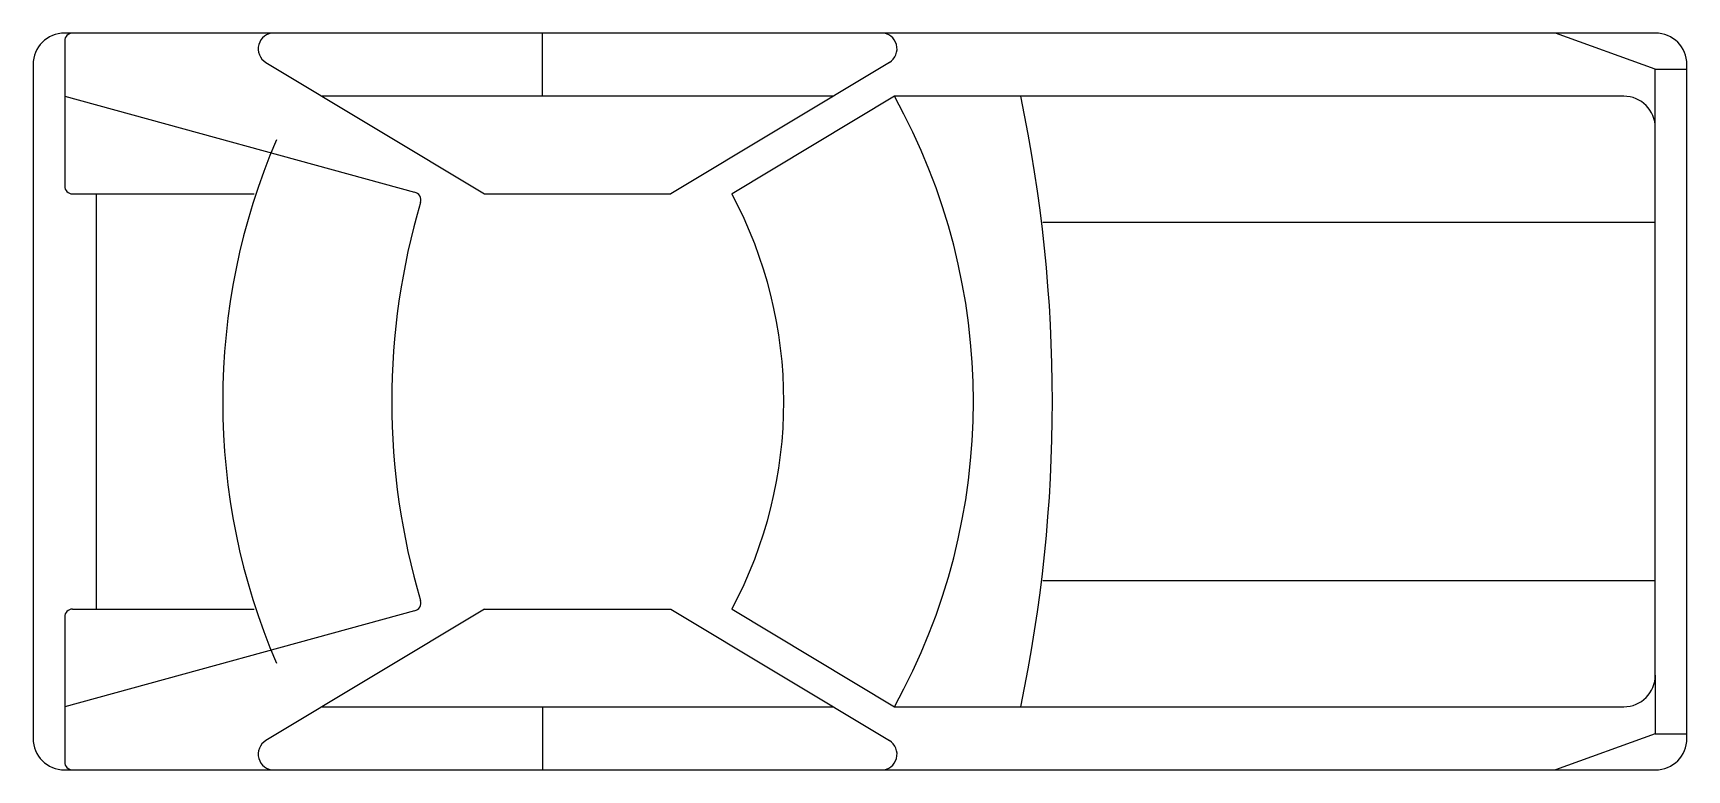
# Model space of a CAD drawing. Extents: x 4.32 to 8.25, y 3.96 to 5.71.
import ezdxf

# ---------------------------------------------------------------- set-up
doc = ezdxf.new("R2010")
doc.units = 0
doc.layers.add('SYMBOLS', color=6, linetype='CONTINUOUS')

msp = doc.modelspace()

# ---------------------------------------------------------------- linework, layer by layer
at = {"layer": 'SYMBOLS', "color": 3}
for p, q in [((4.8943, 5.7097), (4.3974, 5.7097)), ((6.3355, 5.7097), (4.8943, 5.7097)), ((5.5313, 5.5597), (5.5313, 5.7097)), ((8.1728, 5.7097), (6.3355, 5.7097)), ((8.1728, 5.6239), (7.9357, 5.7097)), ((4.3974, 5.6909), (4.3974, 5.3464)), ((4.3224, 5.6347), (4.3224, 4.0347)), ((4.8749, 5.6401), (5.394, 5.3276)), ((6.3549, 5.6401), (5.8358, 5.3276)), ((8.1728, 5.4847), (8.1728, 5.6239)), ((8.1728, 5.6239), (8.2478, 5.6239)), ((8.2478, 4.0347), (8.2478, 5.6347)), ((4.3974, 5.5597), (5.228, 5.3319)), ((6.2214, 5.5597), (5.0084, 5.5597)), ((6.3668, 5.5597), (5.9813, 5.3276)), ((8.0978, 5.5597), (6.3668, 5.5597)), ((8.1728, 4.1847), (8.1728, 5.4847)), ((4.4161, 5.3276), (4.8474, 5.3276)), ((4.4724, 5.3276), (4.4724, 4.3418)), ((5.394, 5.3276), (5.8358, 5.3276)), ((8.1728, 5.2597), (6.7188, 5.2597)), ((6.7188, 4.4097), (8.1728, 4.4097)), ((5.228, 4.3375), (4.3974, 4.1097)), ((4.3974, 4.323), (4.3974, 3.9784)), ((4.4161, 4.3418), (4.8474, 4.3418)), ((5.394, 4.3418), (4.8749, 4.0293)), ((5.394, 4.3418), (5.8358, 4.3418)), ((5.8358, 4.3418), (6.3549, 4.0293)), ((5.9813, 4.3418), (6.3668, 4.1097)), ((8.1728, 4.1847), (8.1728, 4.0454)), ((5.0084, 4.1097), (6.2214, 4.1097)), ((5.5313, 4.1097), (5.5313, 3.9597)), ((6.3668, 4.1097), (8.0978, 4.1097)), ((8.1728, 4.0454), (7.9357, 3.9597)), ((8.1728, 4.0454), (8.2478, 4.0454)), ((4.3974, 3.9597), (4.8943, 3.9597)), ((4.8943, 3.9597), (6.3355, 3.9597)), ((6.3355, 3.9597), (8.1728, 3.9597))]:
    msp.add_line(p, q, dxfattribs=at)
for centre, radius, start, end in [((4.3974, 5.6347), 0.075, 90, 180), ((4.4161, 5.6909), 0.0187, 90, 180), ((4.8943, 5.6722), 0.0375, 90, 238.9518), ((6.3355, 5.6722), 0.0375, 301.0482, 90), ((8.1728, 5.6347), 0.075, 0, 90), ((5.0589, 4.8347), 1.4954, 330.9997, 29.0003), ((3.2001, 4.8347), 3.5417, 348.1877, 11.8123), ((8.0978, 5.4847), 0.075, 0, 90), ((6.3518, 4.8347), 1.5794, 156.8329, 203.1671), ((4.4161, 5.3464), 0.0187, 180, 270), ((6.8474, 4.8347), 1.6736, 163.5855, 196.4145), ((5.2242, 5.3135), 0.0187, 341.6762, 78.3432), ((5.0554, 4.8347), 1.0489, 331.9706, 28.0294), ((5.2242, 4.3559), 0.0187, 281.6568, 18.3238), ((4.4161, 4.323), 0.0187, 90, 180), ((8.0978, 4.1847), 0.075, 270, 360), ((4.3974, 4.0347), 0.075, 180, 270), ((4.8943, 3.9972), 0.0375, 121.0482, 270), ((6.3355, 3.9972), 0.0375, 270, 58.9518), ((8.1728, 4.0347), 0.075, 270, 0), ((4.4161, 3.9784), 0.0187, 180, 270)]:
    msp.add_arc(centre, radius, start, end, dxfattribs=at)

doc.saveas('drawing.dxf')
